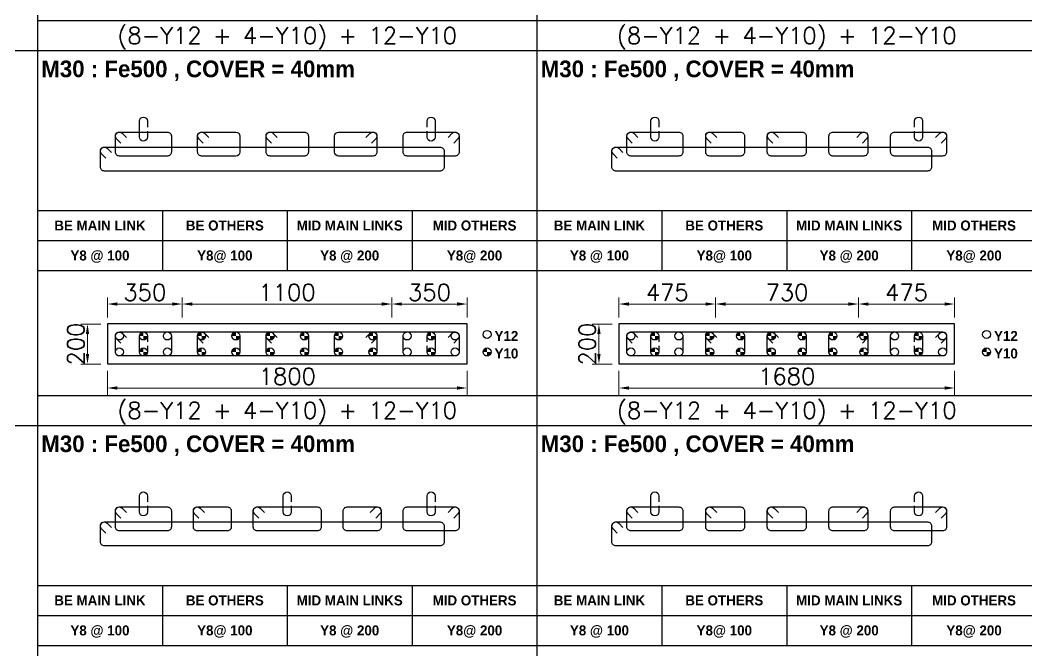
# Model space of a CAD drawing. Header units: millimetres. Extents: x -28707963 to -28231469, y 696001 to 896471.
# Drawn here: x -28330547 to -28315430, y 826289 to 835752 of the extents above; entities that cross this region are included whole.
import ezdxf
from ezdxf.enums import TextEntityAlignment as Align

# ---------------------------------------------------------------- set-up
doc = ezdxf.new("R2010")
doc.units = ezdxf.units.MM
doc.header["$MEASUREMENT"] = 0
doc.header["$PDMODE"] = 34
doc.header["$PDSIZE"] = -8
doc.layers.get('0').update_dxf_attribs({"lineweight": 5})
for name, color, linetype in [('09 COL TEXT-SCH', 2, 'Continuous'), ('14 REINF', 6, 'Continuous'), ('22 TABLE FRAME', 5, 'Continuous'), ('23 STIRRUPS', 5, 'Continuous'), ('TEXT', 4, 'Continuous')]:
    doc.layers.add(name, color=color, linetype=linetype)
doc.layers.add('19 COLUMN', color=1, linetype='Continuous', lineweight=25)
doc.styles.add('adani bold', font='')
doc.styles.add('ROMANS', font='simplex.shx')
doc.styles.get('adani bold').set_extended_font_data('Adani Bold', bold=True)
doc.dimstyles.new('D 50', dxfattribs={"dimscale": 100, "dimtxt": 3, "dimasz": 1.5, "dimexe": 1, "dimexo": 1, "dimgap": 0.5, "dimtad": 1, "dimdec": 0, "dimdsep": 46, "dimtxsty": 'ROMANS', "dimcen": 2.5, "dimclrd": 5, "dimclre": 5, "dimclrt": 4, "dimadec": 0, "dimazin": 0, "dimtfac": 1, "dimtdec": 0, "dimtmove": 0, "dimatfit": 3, "dimfxl": 1, "dimlwd": 0, "dimlwe": 0, "dimarcsym": 0})

# ---------------------------------------------------------------- blocks, each defined once
blk = doc.blocks.new('*D27')
at = {"color": 5, "lineweight": 0, "transparency": 16777216}
for p, q in [((-28329236, 830493), (-28329236, 830133)), ((-28323836, 830493), (-28323836, 830133)), ((-28329086, 830233), (-28323986, 830233))]:
    blk.add_line(p, q, dxfattribs=at)
at = {"color": 5, "transparency": 16777216}
for points in [[(-28329086, 830258), (-28329086, 830208), (-28329236, 830233)], [(-28323986, 830208), (-28323986, 830258), (-28323836, 830233)]]:
    blk.add_solid(points, dxfattribs=at)
at = {"layer": 'Defpoints', "color": 0, "transparency": 16777216}
for p in [(-28329236, 830593), (-28323836, 830593), (-28323836, 830233)]:
    blk.add_point(p, dxfattribs=at)
at = {"color": 4, "transparency": 16777216, "insert": (-28326536, 830408), "char_height": 250, "attachment_point": 5, "style": 'ROMANS'}
blk.add_mtext('1800', dxfattribs=at)
blk = doc.blocks.new('*D46')
at = {"color": 5, "lineweight": 0, "transparency": 16777216}
for p, q in [((-28321556, 830493), (-28321556, 830133)), ((-28316516, 830493), (-28316516, 830133)), ((-28321406, 830233), (-28316666, 830233))]:
    blk.add_line(p, q, dxfattribs=at)
at = {"color": 5, "transparency": 16777216}
for points in [[(-28321406, 830258), (-28321406, 830208), (-28321556, 830233)], [(-28316666, 830208), (-28316666, 830258), (-28316516, 830233)]]:
    blk.add_solid(points, dxfattribs=at)
at = {"layer": 'Defpoints', "color": 0, "transparency": 16777216}
for p in [(-28321556, 830593), (-28316516, 830593), (-28316516, 830233)]:
    blk.add_point(p, dxfattribs=at)
at = {"color": 4, "transparency": 16777216, "insert": (-28319036, 830408), "char_height": 250, "attachment_point": 5, "style": 'ROMANS'}
blk.add_mtext('1680', dxfattribs=at)
blk = doc.blocks.new('*D257')
at = {"color": 5, "lineweight": 0, "transparency": 16777216}
for p, q in [((-28329336, 831193), (-28329636, 831193)), ((-28329536, 830743), (-28329536, 831043)), ((-28329336, 830593), (-28329636, 830593))]:
    blk.add_line(p, q, dxfattribs=at)
at = {"color": 5, "transparency": 16777216}
for points in [[(-28329511, 831043), (-28329561, 831043), (-28329536, 831193)], [(-28329561, 830743), (-28329511, 830743), (-28329536, 830593)]]:
    blk.add_solid(points, dxfattribs=at)
at = {"layer": 'Defpoints', "color": 0, "transparency": 16777216}
for p in [(-28329536, 831193), (-28329236, 831193), (-28329236, 830593)]:
    blk.add_point(p, dxfattribs=at)
at = {"color": 4, "transparency": 16777216, "insert": (-28329711, 830893), "char_height": 250, "attachment_point": 5, "rotation": 90, "style": 'ROMANS'}
blk.add_mtext('200', dxfattribs=at)
blk = doc.blocks.new('*D258')
at = {"color": 5, "lineweight": 0, "transparency": 16777216}
for p, q in [((-28329236, 831293), (-28329236, 831593)), ((-28328112, 831293), (-28328112, 831593)), ((-28329086, 831493), (-28328262, 831493))]:
    blk.add_line(p, q, dxfattribs=at)
at = {"color": 5, "transparency": 16777216}
for points in [[(-28329086, 831518), (-28329086, 831468), (-28329236, 831493)], [(-28328262, 831468), (-28328262, 831518), (-28328112, 831493)]]:
    blk.add_solid(points, dxfattribs=at)
at = {"layer": 'Defpoints', "color": 0, "transparency": 16777216}
for p in [(-28328112, 831493), (-28329236, 831193), (-28328112, 831193)]:
    blk.add_point(p, dxfattribs=at)
at = {"color": 4, "transparency": 16777216, "insert": (-28328674, 831668), "char_height": 250, "attachment_point": 5, "style": 'ROMANS'}
blk.add_mtext('350', dxfattribs=at)
blk = doc.blocks.new('*D259')
at = {"color": 5, "lineweight": 0, "transparency": 16777216}
for p, q in [((-28328112, 831293), (-28328112, 831593)), ((-28324967, 831293), (-28324967, 831593)), ((-28327962, 831493), (-28325117, 831493))]:
    blk.add_line(p, q, dxfattribs=at)
at = {"color": 5, "transparency": 16777216}
for points in [[(-28327962, 831518), (-28327962, 831468), (-28328112, 831493)], [(-28325117, 831468), (-28325117, 831518), (-28324967, 831493)]]:
    blk.add_solid(points, dxfattribs=at)
at = {"layer": 'Defpoints', "color": 0, "transparency": 16777216}
for p in [(-28324967, 831493), (-28328112, 831193), (-28324967, 831193)]:
    blk.add_point(p, dxfattribs=at)
at = {"color": 4, "transparency": 16777216, "insert": (-28326540, 831668), "char_height": 250, "attachment_point": 5, "style": 'ROMANS'}
blk.add_mtext('1100', dxfattribs=at)
blk = doc.blocks.new('*D260')
at = {"color": 5, "lineweight": 0, "transparency": 16777216}
for p, q in [((-28324967, 831293), (-28324967, 831593)), ((-28323836, 831293), (-28323836, 831593)), ((-28324817, 831493), (-28323986, 831493))]:
    blk.add_line(p, q, dxfattribs=at)
at = {"color": 5, "transparency": 16777216}
for points in [[(-28324817, 831518), (-28324817, 831468), (-28324967, 831493)], [(-28323986, 831468), (-28323986, 831518), (-28323836, 831493)]]:
    blk.add_solid(points, dxfattribs=at)
at = {"layer": 'Defpoints', "color": 0, "transparency": 16777216}
for p in [(-28323836, 831493), (-28324967, 831193), (-28323836, 831193)]:
    blk.add_point(p, dxfattribs=at)
at = {"color": 4, "transparency": 16777216, "insert": (-28324401, 831668), "char_height": 250, "attachment_point": 5, "style": 'ROMANS'}
blk.add_mtext('350', dxfattribs=at)
blk = doc.blocks.new('*D307')
at = {"color": 5, "lineweight": 0, "transparency": 16777216}
for p, q in [((-28321556, 831293), (-28321556, 831593)), ((-28320104, 831293), (-28320104, 831593)), ((-28321406, 831493), (-28320254, 831493))]:
    blk.add_line(p, q, dxfattribs=at)
at = {"color": 5, "transparency": 16777216}
for points in [[(-28321406, 831518), (-28321406, 831468), (-28321556, 831493)], [(-28320254, 831468), (-28320254, 831518), (-28320104, 831493)]]:
    blk.add_solid(points, dxfattribs=at)
at = {"layer": 'Defpoints', "color": 0, "transparency": 16777216}
for p in [(-28320104, 831493), (-28321556, 831193), (-28320104, 831193)]:
    blk.add_point(p, dxfattribs=at)
at = {"color": 4, "transparency": 16777216, "insert": (-28320830, 831668), "char_height": 250, "attachment_point": 5, "style": 'ROMANS'}
blk.add_mtext('475', dxfattribs=at)
blk = doc.blocks.new('*D308')
at = {"color": 5, "lineweight": 0, "transparency": 16777216}
for p, q in [((-28320104, 831293), (-28320104, 831593)), ((-28317960, 831293), (-28317960, 831593)), ((-28319954, 831493), (-28318110, 831493))]:
    blk.add_line(p, q, dxfattribs=at)
at = {"color": 5, "transparency": 16777216}
for points in [[(-28319954, 831518), (-28319954, 831468), (-28320104, 831493)], [(-28318110, 831468), (-28318110, 831518), (-28317960, 831493)]]:
    blk.add_solid(points, dxfattribs=at)
at = {"layer": 'Defpoints', "color": 0, "transparency": 16777216}
for p in [(-28317960, 831493), (-28320104, 831193), (-28317960, 831193)]:
    blk.add_point(p, dxfattribs=at)
at = {"color": 4, "transparency": 16777216, "insert": (-28319032, 831668), "char_height": 250, "attachment_point": 5, "style": 'ROMANS'}
blk.add_mtext('730', dxfattribs=at)
blk = doc.blocks.new('*D309')
at = {"color": 5, "lineweight": 0, "transparency": 16777216}
for p, q in [((-28317960, 831293), (-28317960, 831593)), ((-28316516, 831293), (-28316516, 831593)), ((-28317810, 831493), (-28316666, 831493))]:
    blk.add_line(p, q, dxfattribs=at)
at = {"color": 5, "transparency": 16777216}
for points in [[(-28317810, 831518), (-28317810, 831468), (-28317960, 831493)], [(-28316666, 831468), (-28316666, 831518), (-28316516, 831493)]]:
    blk.add_solid(points, dxfattribs=at)
at = {"layer": 'Defpoints', "color": 0, "transparency": 16777216}
for p in [(-28316516, 831493), (-28317960, 831193), (-28316516, 831193)]:
    blk.add_point(p, dxfattribs=at)
at = {"color": 4, "transparency": 16777216, "insert": (-28317238, 831668), "char_height": 250, "attachment_point": 5, "style": 'ROMANS'}
blk.add_mtext('475', dxfattribs=at)
blk = doc.blocks.new('*D310')
at = {"color": 5, "lineweight": 0, "transparency": 16777216}
for p, q in [((-28321656, 831193), (-28321956, 831193)), ((-28321856, 830743), (-28321856, 831043)), ((-28321656, 830593), (-28321956, 830593))]:
    blk.add_line(p, q, dxfattribs=at)
at = {"color": 5, "transparency": 16777216}
for points in [[(-28321831, 831043), (-28321881, 831043), (-28321856, 831193)], [(-28321881, 830743), (-28321831, 830743), (-28321856, 830593)]]:
    blk.add_solid(points, dxfattribs=at)
at = {"layer": 'Defpoints', "color": 0, "transparency": 16777216}
for p in [(-28321856, 831193), (-28321556, 831193), (-28321556, 830593)]:
    blk.add_point(p, dxfattribs=at)
at = {"color": 4, "transparency": 16777216, "insert": (-28322031, 830893), "char_height": 250, "attachment_point": 5, "rotation": 90, "style": 'ROMANS'}
blk.add_mtext('200', dxfattribs=at)

msp = doc.modelspace()

# ---------------------------------------------------------------- hatches: boundary and pattern name
at = {"layer": '14 REINF'}
h = msp.add_hatch(color=6, dxfattribs=at)
edge = h.paths.add_edge_path(flags=0)
edge.add_line((-28328756.1, 831013.4), (-28328696.1, 831013.4))
edge.add_line((-28328696.1, 831013.4), (-28328696.1, 831073.4))
edge.add_arc((-28328696.1, 831013.4), 60, 90, 180)
edge = h.paths.add_edge_path(flags=0)
edge.add_line((-28328636.1, 831013.4), (-28328696.1, 831013.4))
edge.add_line((-28328696.1, 831013.4), (-28328696.1, 830953.4))
edge.add_arc((-28328696.1, 831013.4), 60, 270, 360)
h = msp.add_hatch(color=6, dxfattribs=at)
edge = h.paths.add_edge_path(flags=0)
edge.add_line((-28327881.8, 831013.4), (-28327821.8, 831013.4))
edge.add_line((-28327821.8, 831013.4), (-28327821.8, 831073.4))
edge.add_arc((-28327821.8, 831013.4), 60, 90, 180)
edge = h.paths.add_edge_path(flags=0)
edge.add_line((-28327761.8, 831013.4), (-28327821.8, 831013.4))
edge.add_line((-28327821.8, 831013.4), (-28327821.8, 830953.4))
edge.add_arc((-28327821.8, 831013.4), 60, 270, 360)
h = msp.add_hatch(color=6, dxfattribs=at)
edge = h.paths.add_edge_path(flags=0)
edge.add_line((-28327367.5, 831013.4), (-28327307.5, 831013.4))
edge.add_line((-28327307.5, 831013.4), (-28327307.5, 831073.4))
edge.add_arc((-28327307.5, 831013.4), 60, 90, 180)
edge = h.paths.add_edge_path(flags=0)
edge.add_line((-28327247.5, 831013.4), (-28327307.5, 831013.4))
edge.add_line((-28327307.5, 831013.4), (-28327307.5, 830953.4))
edge.add_arc((-28327307.5, 831013.4), 60, 270, 360)
h = msp.add_hatch(color=6, dxfattribs=at)
edge = h.paths.add_edge_path(flags=0)
edge.add_line((-28326853.2, 831013.4), (-28326793.2, 831013.4))
edge.add_line((-28326793.2, 831013.4), (-28326793.2, 831073.4))
edge.add_arc((-28326793.2, 831013.4), 60, 90, 180)
edge = h.paths.add_edge_path(flags=0)
edge.add_line((-28326733.2, 831013.4), (-28326793.2, 831013.4))
edge.add_line((-28326793.2, 831013.4), (-28326793.2, 830953.4))
edge.add_arc((-28326793.2, 831013.4), 60, 270, 360)
h = msp.add_hatch(color=6, dxfattribs=at)
edge = h.paths.add_edge_path(flags=0)
edge.add_line((-28326339, 831013.4), (-28326279, 831013.4))
edge.add_line((-28326279, 831013.4), (-28326279, 831073.4))
edge.add_arc((-28326279, 831013.4), 60, 90, 180)
edge = h.paths.add_edge_path(flags=0)
edge.add_line((-28326219, 831013.4), (-28326279, 831013.4))
edge.add_line((-28326279, 831013.4), (-28326279, 830953.4))
edge.add_arc((-28326279, 831013.4), 60, 270, 360)
h = msp.add_hatch(color=6, dxfattribs=at)
edge = h.paths.add_edge_path(flags=0)
edge.add_line((-28325824.7, 831013.4), (-28325764.7, 831013.4))
edge.add_line((-28325764.7, 831013.4), (-28325764.7, 831073.4))
edge.add_arc((-28325764.7, 831013.4), 60, 90, 180)
edge = h.paths.add_edge_path(flags=0)
edge.add_line((-28325704.7, 831013.4), (-28325764.7, 831013.4))
edge.add_line((-28325764.7, 831013.4), (-28325764.7, 830953.4))
edge.add_arc((-28325764.7, 831013.4), 60, 270, 360)
h = msp.add_hatch(color=6, dxfattribs=at)
edge = h.paths.add_edge_path(flags=0)
edge.add_line((-28325310.4, 831013.4), (-28325250.4, 831013.4))
edge.add_line((-28325250.4, 831013.4), (-28325250.4, 831073.4))
edge.add_arc((-28325250.4, 831013.4), 60, 90, 180)
edge = h.paths.add_edge_path(flags=0)
edge.add_line((-28325190.4, 831013.4), (-28325250.4, 831013.4))
edge.add_line((-28325250.4, 831013.4), (-28325250.4, 830953.4))
edge.add_arc((-28325250.4, 831013.4), 60, 270, 360)
h = msp.add_hatch(color=6, dxfattribs=at)
edge = h.paths.add_edge_path(flags=0)
edge.add_line((-28324436.1, 831013.4), (-28324376.1, 831013.4))
edge.add_line((-28324376.1, 831013.4), (-28324376.1, 831073.4))
edge.add_arc((-28324376.1, 831013.4), 60, 90, 180)
edge = h.paths.add_edge_path(flags=0)
edge.add_line((-28324316.1, 831013.4), (-28324376.1, 831013.4))
edge.add_line((-28324376.1, 831013.4), (-28324376.1, 830953.4))
edge.add_arc((-28324376.1, 831013.4), 60, 270, 360)
h = msp.add_hatch(color=6, dxfattribs=at)
edge = h.paths.add_edge_path(flags=0)
edge.add_line((-28321076.1, 831013.4), (-28321016.1, 831013.4))
edge.add_line((-28321016.1, 831013.4), (-28321016.1, 831073.4))
edge.add_arc((-28321016.1, 831013.4), 60, 90, 180)
edge = h.paths.add_edge_path(flags=0)
edge.add_line((-28320956.1, 831013.4), (-28321016.1, 831013.4))
edge.add_line((-28321016.1, 831013.4), (-28321016.1, 830953.4))
edge.add_arc((-28321016.1, 831013.4), 60, 270, 360)
h = msp.add_hatch(color=6, dxfattribs=at)
edge = h.paths.add_edge_path(flags=0)
edge.add_line((-28320253.2, 831013.4), (-28320193.2, 831013.4))
edge.add_line((-28320193.2, 831013.4), (-28320193.2, 831073.4))
edge.add_arc((-28320193.2, 831013.4), 60, 90, 180)
edge = h.paths.add_edge_path(flags=0)
edge.add_line((-28320133.2, 831013.4), (-28320193.2, 831013.4))
edge.add_line((-28320193.2, 831013.4), (-28320193.2, 830953.4))
edge.add_arc((-28320193.2, 831013.4), 60, 270, 360)
h = msp.add_hatch(color=6, dxfattribs=at)
edge = h.paths.add_edge_path(flags=0)
edge.add_line((-28319790.4, 831013.4), (-28319730.4, 831013.4))
edge.add_line((-28319730.4, 831013.4), (-28319730.4, 831073.4))
edge.add_arc((-28319730.4, 831013.4), 60, 90, 180)
edge = h.paths.add_edge_path(flags=0)
edge.add_line((-28319670.4, 831013.4), (-28319730.4, 831013.4))
edge.add_line((-28319730.4, 831013.4), (-28319730.4, 830953.4))
edge.add_arc((-28319730.4, 831013.4), 60, 270, 360)
h = msp.add_hatch(color=6, dxfattribs=at)
edge = h.paths.add_edge_path(flags=0)
edge.add_line((-28319327.5, 831013.4), (-28319267.5, 831013.4))
edge.add_line((-28319267.5, 831013.4), (-28319267.5, 831073.4))
edge.add_arc((-28319267.5, 831013.4), 60, 90, 180)
edge = h.paths.add_edge_path(flags=0)
edge.add_line((-28319207.5, 831013.4), (-28319267.5, 831013.4))
edge.add_line((-28319267.5, 831013.4), (-28319267.5, 830953.4))
edge.add_arc((-28319267.5, 831013.4), 60, 270, 360)
h = msp.add_hatch(color=6, dxfattribs=at)
edge = h.paths.add_edge_path(flags=0)
edge.add_line((-28318864.7, 831013.4), (-28318804.7, 831013.4))
edge.add_line((-28318804.7, 831013.4), (-28318804.7, 831073.4))
edge.add_arc((-28318804.7, 831013.4), 60, 90, 180)
edge = h.paths.add_edge_path(flags=0)
edge.add_line((-28318744.7, 831013.4), (-28318804.7, 831013.4))
edge.add_line((-28318804.7, 831013.4), (-28318804.7, 830953.4))
edge.add_arc((-28318804.7, 831013.4), 60, 270, 360)
h = msp.add_hatch(color=6, dxfattribs=at)
edge = h.paths.add_edge_path(flags=0)
edge.add_line((-28318401.8, 831013.4), (-28318341.8, 831013.4))
edge.add_line((-28318341.8, 831013.4), (-28318341.8, 831073.4))
edge.add_arc((-28318341.8, 831013.4), 60, 90, 180)
edge = h.paths.add_edge_path(flags=0)
edge.add_line((-28318281.8, 831013.4), (-28318341.8, 831013.4))
edge.add_line((-28318341.8, 831013.4), (-28318341.8, 830953.4))
edge.add_arc((-28318341.8, 831013.4), 60, 270, 360)
h = msp.add_hatch(color=6, dxfattribs=at)
edge = h.paths.add_edge_path(flags=0)
edge.add_line((-28317939, 831013.4), (-28317879, 831013.4))
edge.add_line((-28317879, 831013.4), (-28317879, 831073.4))
edge.add_arc((-28317879, 831013.4), 60, 90, 180)
edge = h.paths.add_edge_path(flags=0)
edge.add_line((-28317819, 831013.4), (-28317879, 831013.4))
edge.add_line((-28317879, 831013.4), (-28317879, 830953.4))
edge.add_arc((-28317879, 831013.4), 60, 270, 360)
h = msp.add_hatch(color=6, dxfattribs=at)
edge = h.paths.add_edge_path(flags=0)
edge.add_line((-28317116.1, 831013.4), (-28317056.1, 831013.4))
edge.add_line((-28317056.1, 831013.4), (-28317056.1, 831073.4))
edge.add_arc((-28317056.1, 831013.4), 60, 90, 180)
edge = h.paths.add_edge_path(flags=0)
edge.add_line((-28316996.1, 831013.4), (-28317056.1, 831013.4))
edge.add_line((-28317056.1, 831013.4), (-28317056.1, 830953.4))
edge.add_arc((-28317056.1, 831013.4), 60, 270, 360)
h = msp.add_hatch(color=6, dxfattribs=at)
edge = h.paths.add_edge_path(flags=0)
edge.add_line((-28328756.1, 830773.4), (-28328696.1, 830773.4))
edge.add_line((-28328696.1, 830773.4), (-28328696.1, 830833.4))
edge.add_arc((-28328696.1, 830773.4), 60, 90, 180)
edge = h.paths.add_edge_path(flags=0)
edge.add_line((-28328636.1, 830773.4), (-28328696.1, 830773.4))
edge.add_line((-28328696.1, 830773.4), (-28328696.1, 830713.4))
edge.add_arc((-28328696.1, 830773.4), 60, 270, 360)
h = msp.add_hatch(color=6, dxfattribs=at)
edge = h.paths.add_edge_path(flags=0)
edge.add_line((-28327881.8, 830773.4), (-28327821.8, 830773.4))
edge.add_line((-28327821.8, 830773.4), (-28327821.8, 830833.4))
edge.add_arc((-28327821.8, 830773.4), 60, 90, 180)
edge = h.paths.add_edge_path(flags=0)
edge.add_line((-28327761.8, 830773.4), (-28327821.8, 830773.4))
edge.add_line((-28327821.8, 830773.4), (-28327821.8, 830713.4))
edge.add_arc((-28327821.8, 830773.4), 60, 270, 360)
h = msp.add_hatch(color=6, dxfattribs=at)
edge = h.paths.add_edge_path(flags=0)
edge.add_line((-28327367.5, 830773.4), (-28327307.5, 830773.4))
edge.add_line((-28327307.5, 830773.4), (-28327307.5, 830833.4))
edge.add_arc((-28327307.5, 830773.4), 60, 90, 180)
edge = h.paths.add_edge_path(flags=0)
edge.add_line((-28327247.5, 830773.4), (-28327307.5, 830773.4))
edge.add_line((-28327307.5, 830773.4), (-28327307.5, 830713.4))
edge.add_arc((-28327307.5, 830773.4), 60, 270, 360)
h = msp.add_hatch(color=6, dxfattribs=at)
edge = h.paths.add_edge_path(flags=0)
edge.add_line((-28326853.2, 830773.4), (-28326793.2, 830773.4))
edge.add_line((-28326793.2, 830773.4), (-28326793.2, 830833.4))
edge.add_arc((-28326793.2, 830773.4), 60, 90, 180)
edge = h.paths.add_edge_path(flags=0)
edge.add_line((-28326733.2, 830773.4), (-28326793.2, 830773.4))
edge.add_line((-28326793.2, 830773.4), (-28326793.2, 830713.4))
edge.add_arc((-28326793.2, 830773.4), 60, 270, 360)
h = msp.add_hatch(color=6, dxfattribs=at)
edge = h.paths.add_edge_path(flags=0)
edge.add_line((-28326339, 830773.4), (-28326279, 830773.4))
edge.add_line((-28326279, 830773.4), (-28326279, 830833.4))
edge.add_arc((-28326279, 830773.4), 60, 90, 180)
edge = h.paths.add_edge_path(flags=0)
edge.add_line((-28326219, 830773.4), (-28326279, 830773.4))
edge.add_line((-28326279, 830773.4), (-28326279, 830713.4))
edge.add_arc((-28326279, 830773.4), 60, 270, 360)
h = msp.add_hatch(color=6, dxfattribs=at)
edge = h.paths.add_edge_path(flags=0)
edge.add_line((-28325824.7, 830773.4), (-28325764.7, 830773.4))
edge.add_line((-28325764.7, 830773.4), (-28325764.7, 830833.4))
edge.add_arc((-28325764.7, 830773.4), 60, 90, 180)
edge = h.paths.add_edge_path(flags=0)
edge.add_line((-28325704.7, 830773.4), (-28325764.7, 830773.4))
edge.add_line((-28325764.7, 830773.4), (-28325764.7, 830713.4))
edge.add_arc((-28325764.7, 830773.4), 60, 270, 360)
h = msp.add_hatch(color=6, dxfattribs=at)
edge = h.paths.add_edge_path(flags=0)
edge.add_line((-28325310.4, 830773.4), (-28325250.4, 830773.4))
edge.add_line((-28325250.4, 830773.4), (-28325250.4, 830833.4))
edge.add_arc((-28325250.4, 830773.4), 60, 90, 180)
edge = h.paths.add_edge_path(flags=0)
edge.add_line((-28325190.4, 830773.4), (-28325250.4, 830773.4))
edge.add_line((-28325250.4, 830773.4), (-28325250.4, 830713.4))
edge.add_arc((-28325250.4, 830773.4), 60, 270, 360)
h = msp.add_hatch(color=6, dxfattribs=at)
edge = h.paths.add_edge_path(flags=0)
edge.add_line((-28324436.1, 830773.4), (-28324376.1, 830773.4))
edge.add_line((-28324376.1, 830773.4), (-28324376.1, 830833.4))
edge.add_arc((-28324376.1, 830773.4), 60, 90, 180)
edge = h.paths.add_edge_path(flags=0)
edge.add_line((-28324316.1, 830773.4), (-28324376.1, 830773.4))
edge.add_line((-28324376.1, 830773.4), (-28324376.1, 830713.4))
edge.add_arc((-28324376.1, 830773.4), 60, 270, 360)
h = msp.add_hatch(color=6, dxfattribs=at)
edge = h.paths.add_edge_path(flags=0)
edge.add_line((-28323596.1, 830773.4), (-28323536.1, 830773.4))
edge.add_line((-28323536.1, 830773.4), (-28323536.1, 830833.4))
edge.add_arc((-28323536.1, 830773.4), 60, 90, 180)
edge = h.paths.add_edge_path(flags=0)
edge.add_line((-28323476.1, 830773.4), (-28323536.1, 830773.4))
edge.add_line((-28323536.1, 830773.4), (-28323536.1, 830713.4))
edge.add_arc((-28323536.1, 830773.4), 60, 270, 360)
h = msp.add_hatch(color=6, dxfattribs=at)
edge = h.paths.add_edge_path(flags=0)
edge.add_line((-28321076.1, 830773.4), (-28321016.1, 830773.4))
edge.add_line((-28321016.1, 830773.4), (-28321016.1, 830833.4))
edge.add_arc((-28321016.1, 830773.4), 60, 90, 180)
edge = h.paths.add_edge_path(flags=0)
edge.add_line((-28320956.1, 830773.4), (-28321016.1, 830773.4))
edge.add_line((-28321016.1, 830773.4), (-28321016.1, 830713.4))
edge.add_arc((-28321016.1, 830773.4), 60, 270, 360)
h = msp.add_hatch(color=6, dxfattribs=at)
edge = h.paths.add_edge_path(flags=0)
edge.add_line((-28320253.2, 830773.4), (-28320193.2, 830773.4))
edge.add_line((-28320193.2, 830773.4), (-28320193.2, 830833.4))
edge.add_arc((-28320193.2, 830773.4), 60, 90, 180)
edge = h.paths.add_edge_path(flags=0)
edge.add_line((-28320133.2, 830773.4), (-28320193.2, 830773.4))
edge.add_line((-28320193.2, 830773.4), (-28320193.2, 830713.4))
edge.add_arc((-28320193.2, 830773.4), 60, 270, 360)
h = msp.add_hatch(color=6, dxfattribs=at)
edge = h.paths.add_edge_path(flags=0)
edge.add_line((-28319790.4, 830773.4), (-28319730.4, 830773.4))
edge.add_line((-28319730.4, 830773.4), (-28319730.4, 830833.4))
edge.add_arc((-28319730.4, 830773.4), 60, 90, 180)
edge = h.paths.add_edge_path(flags=0)
edge.add_line((-28319670.4, 830773.4), (-28319730.4, 830773.4))
edge.add_line((-28319730.4, 830773.4), (-28319730.4, 830713.4))
edge.add_arc((-28319730.4, 830773.4), 60, 270, 360)
h = msp.add_hatch(color=6, dxfattribs=at)
edge = h.paths.add_edge_path(flags=0)
edge.add_line((-28319327.5, 830773.4), (-28319267.5, 830773.4))
edge.add_line((-28319267.5, 830773.4), (-28319267.5, 830833.4))
edge.add_arc((-28319267.5, 830773.4), 60, 90, 180)
edge = h.paths.add_edge_path(flags=0)
edge.add_line((-28319207.5, 830773.4), (-28319267.5, 830773.4))
edge.add_line((-28319267.5, 830773.4), (-28319267.5, 830713.4))
edge.add_arc((-28319267.5, 830773.4), 60, 270, 360)
h = msp.add_hatch(color=6, dxfattribs=at)
edge = h.paths.add_edge_path(flags=0)
edge.add_line((-28318864.7, 830773.4), (-28318804.7, 830773.4))
edge.add_line((-28318804.7, 830773.4), (-28318804.7, 830833.4))
edge.add_arc((-28318804.7, 830773.4), 60, 90, 180)
edge = h.paths.add_edge_path(flags=0)
edge.add_line((-28318744.7, 830773.4), (-28318804.7, 830773.4))
edge.add_line((-28318804.7, 830773.4), (-28318804.7, 830713.4))
edge.add_arc((-28318804.7, 830773.4), 60, 270, 360)
h = msp.add_hatch(color=6, dxfattribs=at)
edge = h.paths.add_edge_path(flags=0)
edge.add_line((-28318401.8, 830773.4), (-28318341.8, 830773.4))
edge.add_line((-28318341.8, 830773.4), (-28318341.8, 830833.4))
edge.add_arc((-28318341.8, 830773.4), 60, 90, 180)
edge = h.paths.add_edge_path(flags=0)
edge.add_line((-28318281.8, 830773.4), (-28318341.8, 830773.4))
edge.add_line((-28318341.8, 830773.4), (-28318341.8, 830713.4))
edge.add_arc((-28318341.8, 830773.4), 60, 270, 360)
h = msp.add_hatch(color=6, dxfattribs=at)
edge = h.paths.add_edge_path(flags=0)
edge.add_line((-28317939, 830773.4), (-28317879, 830773.4))
edge.add_line((-28317879, 830773.4), (-28317879, 830833.4))
edge.add_arc((-28317879, 830773.4), 60, 90, 180)
edge = h.paths.add_edge_path(flags=0)
edge.add_line((-28317819, 830773.4), (-28317879, 830773.4))
edge.add_line((-28317879, 830773.4), (-28317879, 830713.4))
edge.add_arc((-28317879, 830773.4), 60, 270, 360)
h = msp.add_hatch(color=6, dxfattribs=at)
edge = h.paths.add_edge_path(flags=0)
edge.add_line((-28317116.1, 830773.4), (-28317056.1, 830773.4))
edge.add_line((-28317056.1, 830773.4), (-28317056.1, 830833.4))
edge.add_arc((-28317056.1, 830773.4), 60, 90, 180)
edge = h.paths.add_edge_path(flags=0)
edge.add_line((-28316996.1, 830773.4), (-28317056.1, 830773.4))
edge.add_line((-28317056.1, 830773.4), (-28317056.1, 830713.4))
edge.add_arc((-28317056.1, 830773.4), 60, 270, 360)
h = msp.add_hatch(color=6, dxfattribs=at)
edge = h.paths.add_edge_path(flags=0)
edge.add_line((-28316096.1, 830773.4), (-28316036.1, 830773.4))
edge.add_line((-28316036.1, 830773.4), (-28316036.1, 830833.4))
edge.add_arc((-28316036.1, 830773.4), 60, 90, 180)
edge = h.paths.add_edge_path(flags=0)
edge.add_line((-28315976.1, 830773.4), (-28316036.1, 830773.4))
edge.add_line((-28316036.1, 830773.4), (-28316036.1, 830713.4))
edge.add_arc((-28316036.1, 830773.4), 60, 270, 360)

# ---------------------------------------------------------------- linework, layer by layer
at = {"layer": '14 REINF', "color": 6}
for centre in [(-28329056.1, 831013.4), (-28328696.1, 831013.4), (-28328336.1, 831013.4), (-28327821.8, 831013.4), (-28327307.5, 831013.4), (-28326793.2, 831013.4), (-28326279, 831013.4), (-28325764.7, 831013.4), (-28325250.4, 831013.4), (-28324736.1, 831013.4), (-28324376.1, 831013.4), (-28324016.1, 831013.4), (-28323536.1, 831035.9), (-28321376.1, 831013.4), (-28321016.1, 831013.4), (-28320656.1, 831013.4), (-28320193.2, 831013.4), (-28319730.4, 831013.4), (-28319267.5, 831013.4), (-28318804.7, 831013.4), (-28318341.8, 831013.4), (-28317879, 831013.4), (-28317416.1, 831013.4), (-28317056.1, 831013.4), (-28316696.1, 831013.4), (-28316036.1, 831035.9), (-28329056.1, 830773.4), (-28328696.1, 830773.4), (-28328336.1, 830773.4), (-28327821.8, 830773.4), (-28327307.5, 830773.4), (-28326793.2, 830773.4), (-28326279, 830773.4), (-28325764.7, 830773.4), (-28325250.4, 830773.4), (-28324736.1, 830773.4), (-28324376.1, 830773.4), (-28324016.1, 830773.4), (-28323536.1, 830773.4), (-28321376.1, 830773.4), (-28321016.1, 830773.4), (-28320656.1, 830773.4), (-28320193.2, 830773.4), (-28319730.4, 830773.4), (-28319267.5, 830773.4), (-28318804.7, 830773.4), (-28318341.8, 830773.4), (-28317879, 830773.4), (-28317416.1, 830773.4), (-28317056.1, 830773.4), (-28316696.1, 830773.4), (-28316036.1, 830773.4)]:
    msp.add_circle(centre, 60, dxfattribs=at)
at = {"layer": '19 COLUMN', "color": 4}
for points in [[(-28323836.1, 831193.4), (-28329236.1, 831193.4)], [(-28329236.1, 831193.4), (-28329236.1, 830593.4)], [(-28323836.1, 830593.4), (-28323836.1, 831193.4)], [(-28316516.1, 831193.4), (-28321556.1, 831193.4)], [(-28321556.1, 831193.4), (-28321556.1, 830593.4)], [(-28316516.1, 830593.4), (-28316516.1, 831193.4)], [(-28329236.1, 830593.4), (-28323836.1, 830593.4)], [(-28321556.1, 830593.4), (-28316516.1, 830593.4)]]:
    msp.add_lwpolyline(points, dxfattribs=at)
at = {"layer": '22 TABLE FRAME', "color": 5, "linetype": 'Continuous'}
for p, q in [((-28330286.1, 863421.2), (-28330286.1, 788796.2)), ((-28322786.1, 863421.2), (-28322786.1, 788796.2)), ((-28330286.1, 835746.2), (-28245536.1, 835746.2)), ((-28334786.1, 835296.2), (-28245536.1, 835296.2)), ((-28330286.1, 832896.2), (-28245536.1, 832896.2)), ((-28328411.1, 832896.2), (-28328411.1, 831996.2)), ((-28326536.1, 832896.2), (-28326536.1, 831996.2)), ((-28324661.1, 832896.2), (-28324661.1, 831996.2)), ((-28320911.1, 832896.2), (-28320911.1, 831996.2)), ((-28319036.1, 832896.2), (-28319036.1, 831996.2)), ((-28317161.1, 832896.2), (-28317161.1, 831996.2)), ((-28330286.1, 832446.2), (-28245536.1, 832446.2)), ((-28330286.1, 831996.2), (-28245536.1, 831996.2)), ((-28330286.1, 830121.2), (-28245536.1, 830121.2)), ((-28334786.1, 829671.2), (-28245536.1, 829671.2)), ((-28330286.1, 827271.2), (-28245536.1, 827271.2)), ((-28328411.1, 827271.2), (-28328411.1, 826371.2)), ((-28326536.1, 827271.2), (-28326536.1, 826371.2)), ((-28324661.1, 827271.2), (-28324661.1, 826371.2)), ((-28320911.1, 827271.2), (-28320911.1, 826371.2)), ((-28319036.1, 827271.2), (-28319036.1, 826371.2)), ((-28317161.1, 827271.2), (-28317161.1, 826371.2)), ((-28330286.1, 826821.2), (-28245536.1, 826821.2)), ((-28330286.1, 826371.2), (-28245536.1, 826371.2))]:
    msp.add_line(p, q, dxfattribs=at)
at = {"layer": '23 STIRRUPS', "color": 5}
for points in [[(-28328636.1, 834088.4), (-28328636.1, 833998.4, -1), (-28328756.1, 833998.4), (-28328756.1, 834238.4, -1), (-28328636.1, 834238.4), (-28328636.1, 834148.4)], [(-28324436.1, 834148.4), (-28324436.1, 834238.4, -1), (-28324316.1, 834238.4), (-28324316.1, 833998.4, -1), (-28324436.1, 833998.4), (-28324436.1, 834088.4)], [(-28320956.1, 834088.4), (-28320956.1, 833998.4, -1), (-28321076.1, 833998.4), (-28321076.1, 834238.4, -1), (-28320956.1, 834238.4), (-28320956.1, 834148.4)], [(-28317116.1, 834148.4), (-28317116.1, 834238.4, -1), (-28316996.1, 834238.4), (-28316996.1, 833998.4, -1), (-28317116.1, 833998.4), (-28317116.1, 834088.4)], [(-28329034.9, 833907.3), (-28329098.5, 833970.9, -0.668178), (-28329056.1, 834073.4), (-28328336.1, 834073.4, -0.4142136), (-28328276.1, 834013.4), (-28328276.1, 833773.4, -0.4142136), (-28328336.1, 833713.4), (-28329056.1, 833713.4, -0.4142136), (-28329116.1, 833773.4), (-28329116.1, 834013.4, -0.6681793), (-28329013.7, 834055.8), (-28328950, 833992.1)], [(-28327800.6, 833907.3), (-28327864.3, 833970.9, -0.6682232), (-28327821.8, 834073.4), (-28327307.5, 834073.4, -0.4141037), (-28327247.5, 834013.4), (-28327247.5, 833773.4, -0.4141037), (-28327307.5, 833713.4), (-28327821.8, 833713.4, -0.4142502), (-28327881.8, 833773.4), (-28327881.8, 834013.4, -0.6681793), (-28327779.4, 834055.8), (-28327715.8, 833992.1)], [(-28326772.1, 833907.3), (-28326835.7, 833970.9, -0.6683588), (-28326793.2, 834073.4), (-28326279, 834073.4, -0.41436), (-28326219, 834013.4), (-28326219, 833773.4, -0.41436), (-28326279, 833713.4), (-28326793.2, 833713.4, -0.41436), (-28326853.2, 833773.4), (-28326853.2, 834013.4, -0.6681793), (-28326750.8, 834055.8), (-28326687.2, 833992.1)], [(-28325356.4, 833992.1), (-28325292.8, 834055.8, -0.6681793), (-28325190.4, 834013.4), (-28325190.4, 833773.4, -0.4142502), (-28325250.4, 833713.4), (-28325764.7, 833713.4, -0.4141037), (-28325824.7, 833773.4), (-28325824.7, 834013.4, -0.4141037), (-28325764.7, 834073.4), (-28325250.4, 834073.4, -0.6682232), (-28325207.9, 833970.9), (-28325271.6, 833907.3)], [(-28324122.2, 833992.1), (-28324058.5, 834055.8, -0.6681793), (-28323956.1, 834013.4), (-28323956.1, 833773.4, -0.4142136), (-28324016.1, 833713.4), (-28324736.1, 833713.4, -0.4142136), (-28324796.1, 833773.4), (-28324796.1, 834013.4, -0.4142136), (-28324736.1, 834073.4), (-28324016.1, 834073.4, -0.668178), (-28323973.7, 833970.9), (-28324037.3, 833907.3)], [(-28321354.9, 833907.3), (-28321418.5, 833970.9, -0.668178), (-28321376.1, 834073.4), (-28320656.1, 834073.4, -0.4142136), (-28320596.1, 834013.4), (-28320596.1, 833773.4, -0.4142136), (-28320656.1, 833713.4), (-28321376.1, 833713.4, -0.4142136), (-28321436.1, 833773.4), (-28321436.1, 834013.4, -0.6681793), (-28321333.7, 834055.8), (-28321270, 833992.1)], [(-28320172.1, 833907.3), (-28320235.7, 833970.9, -0.6683588), (-28320193.2, 834073.4), (-28319730.4, 834073.4, -0.4142502), (-28319670.4, 834013.4), (-28319670.4, 833773.4, -0.4142502), (-28319730.4, 833713.4), (-28320193.2, 833713.4, -0.41436), (-28320253.2, 833773.4), (-28320253.2, 834013.4, -0.6681793), (-28320150.8, 834055.8), (-28320087.2, 833992.1)], [(-28319246.3, 833907.3), (-28319310, 833970.9, -0.6683136), (-28319267.5, 834073.4), (-28318804.7, 834073.4, -0.4143234), (-28318744.7, 834013.4), (-28318744.7, 833773.4, -0.4143234), (-28318804.7, 833713.4), (-28319267.5, 833713.4, -0.4143234), (-28319327.5, 833773.4), (-28319327.5, 834013.4, -0.6681793), (-28319225.1, 834055.8), (-28319161.5, 833992.1)], [(-28317985, 833992.1), (-28317921.4, 834055.8, -0.6681793), (-28317819, 834013.4), (-28317819, 833773.4, -0.41436), (-28317879, 833713.4), (-28318341.8, 833713.4, -0.4142502), (-28318401.8, 833773.4), (-28318401.8, 834013.4, -0.4142502), (-28318341.8, 834073.4), (-28317879, 834073.4, -0.6683588), (-28317836.5, 833970.9), (-28317900.1, 833907.3)], [(-28316802.2, 833992.1), (-28316738.5, 834055.8, -0.6681793), (-28316636.1, 834013.4), (-28316636.1, 833773.4, -0.4142136), (-28316696.1, 833713.4), (-28317416.1, 833713.4, -0.4142136), (-28317476.1, 833773.4), (-28317476.1, 834013.4, -0.4142136), (-28317416.1, 834073.4), (-28316696.1, 834073.4, -0.668178), (-28316653.7, 833970.9), (-28316717.3, 833907.3)], [(-28329259.9, 833682.3), (-28329323.5, 833745.9, -0.668178), (-28329281.1, 833848.4), (-28324241.1, 833848.4, -0.4142136), (-28324181.1, 833788.4), (-28324181.1, 833548.4, -0.4142136), (-28324241.1, 833488.4), (-28329281.1, 833488.4, -0.4142136), (-28329341.1, 833548.4), (-28329341.1, 833788.4, -0.6681793), (-28329238.7, 833830.8), (-28329175, 833767.1)], [(-28321579.9, 833682.3), (-28321643.5, 833745.9, -0.668178), (-28321601.1, 833848.4), (-28316921.1, 833848.4, -0.4142136), (-28316861.1, 833788.4), (-28316861.1, 833548.4, -0.4142136), (-28316921.1, 833488.4), (-28321601.1, 833488.4, -0.4142136), (-28321661.1, 833548.4), (-28321661.1, 833788.4, -0.6681793), (-28321558.7, 833830.8), (-28321495, 833767.1)], [(-28329034.9, 830907.3), (-28329098.5, 830970.9, -0.668178), (-28329056.1, 831073.4), (-28324016.1, 831073.4, -0.4142136), (-28323956.1, 831013.4), (-28323956.1, 830773.4, -0.4142136), (-28324016.1, 830713.4), (-28329056.1, 830713.4, -0.4142136), (-28329116.1, 830773.4), (-28329116.1, 831013.4, -0.6681793), (-28329013.7, 831055.8), (-28328950, 830992.1)], [(-28329034.9, 830907.3), (-28329098.5, 830970.9, -0.668178), (-28329056.1, 831073.4), (-28328336.1, 831073.4, -0.4142136), (-28328276.1, 831013.4), (-28328276.1, 830773.4, -0.4142136), (-28328336.1, 830713.4), (-28329056.1, 830713.4, -0.4142136), (-28329116.1, 830773.4), (-28329116.1, 831013.4, -0.6681793), (-28329013.7, 831055.8), (-28328950, 830992.1)], [(-28328636.1, 830863.4), (-28328636.1, 830773.4, -1), (-28328756.1, 830773.4), (-28328756.1, 831013.4, -1), (-28328636.1, 831013.4), (-28328636.1, 830923.4)], [(-28327800.6, 830907.3), (-28327864.3, 830970.9, -0.6682232), (-28327821.8, 831073.4), (-28327307.5, 831073.4, -0.4141037), (-28327247.5, 831013.4), (-28327247.5, 830773.4, -0.4141037), (-28327307.5, 830713.4), (-28327821.8, 830713.4, -0.4142502), (-28327881.8, 830773.4), (-28327881.8, 831013.4, -0.6681793), (-28327779.4, 831055.8), (-28327715.8, 830992.1)], [(-28326772.1, 830907.3), (-28326835.7, 830970.9, -0.6683588), (-28326793.2, 831073.4), (-28326279, 831073.4, -0.41436), (-28326219, 831013.4), (-28326219, 830773.4, -0.41436), (-28326279, 830713.4), (-28326793.2, 830713.4, -0.41436), (-28326853.2, 830773.4), (-28326853.2, 831013.4, -0.6681793), (-28326750.8, 831055.8), (-28326687.2, 830992.1)], [(-28325356.4, 830992.1), (-28325292.8, 831055.8, -0.6681793), (-28325190.4, 831013.4), (-28325190.4, 830773.4, -0.4142502), (-28325250.4, 830713.4), (-28325764.7, 830713.4, -0.4141037), (-28325824.7, 830773.4), (-28325824.7, 831013.4, -0.4141037), (-28325764.7, 831073.4), (-28325250.4, 831073.4, -0.6682232), (-28325207.9, 830970.9), (-28325271.6, 830907.3)], [(-28324122.2, 830992.1), (-28324058.5, 831055.8, -0.6681793), (-28323956.1, 831013.4), (-28323956.1, 830773.4, -0.4142136), (-28324016.1, 830713.4), (-28324736.1, 830713.4, -0.4142136), (-28324796.1, 830773.4), (-28324796.1, 831013.4, -0.4142136), (-28324736.1, 831073.4), (-28324016.1, 831073.4, -0.668178), (-28323973.7, 830970.9), (-28324037.3, 830907.3)], [(-28324436.1, 830923.4), (-28324436.1, 831013.4, -1), (-28324316.1, 831013.4), (-28324316.1, 830773.4, -1), (-28324436.1, 830773.4), (-28324436.1, 830863.4)], [(-28321354.9, 830907.3), (-28321418.5, 830970.9, -0.668178), (-28321376.1, 831073.4), (-28316696.1, 831073.4, -0.4142136), (-28316636.1, 831013.4), (-28316636.1, 830773.4, -0.4142136), (-28316696.1, 830713.4), (-28321376.1, 830713.4, -0.4142136), (-28321436.1, 830773.4), (-28321436.1, 831013.4, -0.6681793), (-28321333.7, 831055.8), (-28321270, 830992.1)], [(-28321354.9, 830907.3), (-28321418.5, 830970.9, -0.668178), (-28321376.1, 831073.4), (-28320656.1, 831073.4, -0.4142136), (-28320596.1, 831013.4), (-28320596.1, 830773.4, -0.4142136), (-28320656.1, 830713.4), (-28321376.1, 830713.4, -0.4142136), (-28321436.1, 830773.4), (-28321436.1, 831013.4, -0.6681793), (-28321333.7, 831055.8), (-28321270, 830992.1)], [(-28320956.1, 830863.4), (-28320956.1, 830773.4, -1), (-28321076.1, 830773.4), (-28321076.1, 831013.4, -1), (-28320956.1, 831013.4), (-28320956.1, 830923.4)], [(-28320172.1, 830907.3), (-28320235.7, 830970.9, -0.6683588), (-28320193.2, 831073.4), (-28319730.4, 831073.4, -0.4142502), (-28319670.4, 831013.4), (-28319670.4, 830773.4, -0.4142502), (-28319730.4, 830713.4), (-28320193.2, 830713.4, -0.41436), (-28320253.2, 830773.4), (-28320253.2, 831013.4, -0.6681793), (-28320150.8, 831055.8), (-28320087.2, 830992.1)], [(-28319246.3, 830907.3), (-28319310, 830970.9, -0.6683136), (-28319267.5, 831073.4), (-28318804.7, 831073.4, -0.4143234), (-28318744.7, 831013.4), (-28318744.7, 830773.4, -0.4143234), (-28318804.7, 830713.4), (-28319267.5, 830713.4, -0.4143234), (-28319327.5, 830773.4), (-28319327.5, 831013.4, -0.6681793), (-28319225.1, 831055.8), (-28319161.5, 830992.1)], [(-28317985, 830992.1), (-28317921.4, 831055.8, -0.6681793), (-28317819, 831013.4), (-28317819, 830773.4, -0.41436), (-28317879, 830713.4), (-28318341.8, 830713.4, -0.4142502), (-28318401.8, 830773.4), (-28318401.8, 831013.4, -0.4142502), (-28318341.8, 831073.4), (-28317879, 831073.4, -0.6683588), (-28317836.5, 830970.9), (-28317900.1, 830907.3)], [(-28316802.2, 830992.1), (-28316738.5, 831055.8, -0.6681793), (-28316636.1, 831013.4), (-28316636.1, 830773.4, -0.4142136), (-28316696.1, 830713.4), (-28317416.1, 830713.4, -0.4142136), (-28317476.1, 830773.4), (-28317476.1, 831013.4, -0.4142136), (-28317416.1, 831073.4), (-28316696.1, 831073.4, -0.668178), (-28316653.7, 830970.9), (-28316717.3, 830907.3)], [(-28317116.1, 830923.4), (-28317116.1, 831013.4, -1), (-28316996.1, 831013.4), (-28316996.1, 830773.4, -1), (-28317116.1, 830773.4), (-28317116.1, 830863.4)], [(-28328636.1, 828463.4), (-28328636.1, 828373.4, -1), (-28328756.1, 828373.4), (-28328756.1, 828613.4, -1), (-28328636.1, 828613.4), (-28328636.1, 828523.4)], [(-28326476.1, 828463.4), (-28326476.1, 828373.4, -1), (-28326596.1, 828373.4), (-28326596.1, 828613.4, -1), (-28326476.1, 828613.4), (-28326476.1, 828523.4)], [(-28324316.1, 828463.4), (-28324316.1, 828373.4, -1), (-28324436.1, 828373.4), (-28324436.1, 828613.4, -1), (-28324316.1, 828613.4), (-28324316.1, 828523.4)], [(-28320956.1, 828463.4), (-28320956.1, 828373.4, -1), (-28321076.1, 828373.4), (-28321076.1, 828613.4, -1), (-28320956.1, 828613.4), (-28320956.1, 828523.4)], [(-28317116.1, 828523.4), (-28317116.1, 828613.4, -1), (-28316996.1, 828613.4), (-28316996.1, 828373.4, -1), (-28317116.1, 828373.4), (-28317116.1, 828463.4)], [(-28329034.9, 828282.3), (-28329098.5, 828345.9, -0.668178), (-28329056.1, 828448.4), (-28328336.1, 828448.4, -0.4142136), (-28328276.1, 828388.4), (-28328276.1, 828148.4, -0.4142136), (-28328336.1, 828088.4), (-28329056.1, 828088.4, -0.4142136), (-28329116.1, 828148.4), (-28329116.1, 828388.4, -0.6681793), (-28329013.7, 828430.8), (-28328950, 828367.1)], [(-28327864.9, 828282.3), (-28327928.5, 828345.9, -0.668178), (-28327886.1, 828448.4), (-28327436.1, 828448.4, -0.4142136), (-28327376.1, 828388.4), (-28327376.1, 828148.4, -0.4142136), (-28327436.1, 828088.4), (-28327886.1, 828088.4, -0.4142136), (-28327946.1, 828148.4), (-28327946.1, 828388.4, -0.6681793), (-28327843.7, 828430.8), (-28327780, 828367.1)], [(-28326964.9, 828282.3), (-28327028.5, 828345.9, -0.668178), (-28326986.1, 828448.4), (-28326086.1, 828448.4, -0.4142136), (-28326026.1, 828388.4), (-28326026.1, 828148.4, -0.4142136), (-28326086.1, 828088.4), (-28326986.1, 828088.4, -0.4142136), (-28327046.1, 828148.4), (-28327046.1, 828388.4, -0.6681793), (-28326943.7, 828430.8), (-28326880, 828367.1)], [(-28325292.2, 828367.1), (-28325228.5, 828430.8, -0.6681793), (-28325126.1, 828388.4), (-28325126.1, 828148.4, -0.4142136), (-28325186.1, 828088.4), (-28325636.1, 828088.4, -0.4142136), (-28325696.1, 828148.4), (-28325696.1, 828388.4, -0.4142136), (-28325636.1, 828448.4), (-28325186.1, 828448.4, -0.668178), (-28325143.7, 828345.9), (-28325207.3, 828282.3)], [(-28324122.2, 828367.1), (-28324058.5, 828430.8, -0.6681793), (-28323956.1, 828388.4), (-28323956.1, 828148.4, -0.4142136), (-28324016.1, 828088.4), (-28324736.1, 828088.4, -0.4142136), (-28324796.1, 828148.4), (-28324796.1, 828388.4, -0.4142136), (-28324736.1, 828448.4), (-28324016.1, 828448.4, -0.668178), (-28323973.7, 828345.9), (-28324037.3, 828282.3)], [(-28321354.9, 828282.3), (-28321418.5, 828345.9, -0.668178), (-28321376.1, 828448.4), (-28320656.1, 828448.4, -0.4142136), (-28320596.1, 828388.4), (-28320596.1, 828148.4, -0.4142136), (-28320656.1, 828088.4), (-28321376.1, 828088.4, -0.4142136), (-28321436.1, 828148.4), (-28321436.1, 828388.4, -0.6681793), (-28321333.7, 828430.8), (-28321270, 828367.1)], [(-28320172.1, 828282.3), (-28320235.7, 828345.9, -0.6683588), (-28320193.2, 828448.4), (-28319730.4, 828448.4, -0.4142502), (-28319670.4, 828388.4), (-28319670.4, 828148.4, -0.4142502), (-28319730.4, 828088.4), (-28320193.2, 828088.4, -0.41436), (-28320253.2, 828148.4), (-28320253.2, 828388.4, -0.6681793), (-28320150.8, 828430.8), (-28320087.2, 828367.1)], [(-28319246.3, 828282.3), (-28319310, 828345.9, -0.6683136), (-28319267.5, 828448.4), (-28318804.7, 828448.4, -0.4143234), (-28318744.7, 828388.4), (-28318744.7, 828148.4, -0.4143234), (-28318804.7, 828088.4), (-28319267.5, 828088.4, -0.4143234), (-28319327.5, 828148.4), (-28319327.5, 828388.4, -0.6681793), (-28319225.1, 828430.8), (-28319161.5, 828367.1)], [(-28317985, 828367.1), (-28317921.4, 828430.8, -0.6681793), (-28317819, 828388.4), (-28317819, 828148.4, -0.41436), (-28317879, 828088.4), (-28318341.8, 828088.4, -0.4142502), (-28318401.8, 828148.4), (-28318401.8, 828388.4, -0.4142502), (-28318341.8, 828448.4), (-28317879, 828448.4, -0.6683588), (-28317836.5, 828345.9), (-28317900.1, 828282.3)], [(-28316802.2, 828367.1), (-28316738.5, 828430.8, -0.6681793), (-28316636.1, 828388.4), (-28316636.1, 828148.4, -0.4142136), (-28316696.1, 828088.4), (-28317416.1, 828088.4, -0.4142136), (-28317476.1, 828148.4), (-28317476.1, 828388.4, -0.4142136), (-28317416.1, 828448.4), (-28316696.1, 828448.4, -0.668178), (-28316653.7, 828345.9), (-28316717.3, 828282.3)], [(-28329259.9, 828057.3), (-28329323.5, 828120.9, -0.668178), (-28329281.1, 828223.4), (-28324241.1, 828223.4, -0.4142136), (-28324181.1, 828163.4), (-28324181.1, 827923.4, -0.4142136), (-28324241.1, 827863.4), (-28329281.1, 827863.4, -0.4142136), (-28329341.1, 827923.4), (-28329341.1, 828163.4, -0.6681793), (-28329238.7, 828205.8), (-28329175, 828142.1)], [(-28321579.9, 828057.3), (-28321643.5, 828120.9, -0.668178), (-28321601.1, 828223.4), (-28316921.1, 828223.4, -0.4142136), (-28316861.1, 828163.4), (-28316861.1, 827923.4, -0.4142136), (-28316921.1, 827863.4), (-28321601.1, 827863.4, -0.4142136), (-28321661.1, 827923.4), (-28321661.1, 828163.4, -0.6681793), (-28321558.7, 828205.8), (-28321495, 828142.1)]]:
    msp.add_lwpolyline(points, format="xyb", dxfattribs=at)

# ---------------------------------------------------------------- texts
at = {"layer": '09 COL TEXT-SCH', "color": 3, "linetype": 'Continuous', "style": 'ROMANS'}
for p in [(-28326536.1, 835521.2), (-28319036.1, 835521.2), (-28326536.1, 829896.2), (-28319036.1, 829896.2)]:
    msp.add_text('(8-Y12 + 4-Y10) + 12-Y10', height=250, dxfattribs=at).set_placement(p, align=Align.MIDDLE_CENTER)
at = {"layer": 'TEXT', "lineweight": 40, "style": 'adani bold'}
for p in [(-28330229.8, 834896.2), (-28322729.8, 834896.2), (-28330229.8, 829271.2), (-28322729.8, 829271.2)]:
    msp.add_text('M30 : Fe500 , COVER = 40mm', height=250, dxfattribs=at).set_placement(p)
at = {"layer": 'TEXT', "style": 'adani bold'}
for s, p in [('BE MAIN LINK', (-28329348.6, 832671.2)), ('BE OTHERS', (-28327473.6, 832671.2)), ('MID MAIN LINKS', (-28325598.6, 832671.2)), ('MID OTHERS', (-28323723.6, 832671.2)), ('BE MAIN LINK', (-28321848.6, 832671.2)), ('BE OTHERS', (-28319973.6, 832671.2)), ('MID MAIN LINKS', (-28318098.6, 832671.2)), ('MID OTHERS', (-28316223.6, 832671.2)), ('Y8 @ 100', (-28329348.6, 832221.2)), ('Y8@ 100', (-28327473.6, 832221.2)), ('Y8 @ 200', (-28325598.6, 832221.2)), ('Y8@ 200', (-28323723.6, 832221.2)), ('Y8 @ 100', (-28321848.6, 832221.2)), ('Y8@ 100', (-28319973.6, 832221.2)), ('Y8 @ 200', (-28318098.6, 832221.2)), ('Y8@ 200', (-28316223.6, 832221.2)), ('BE MAIN LINK', (-28329348.6, 827046.2)), ('BE OTHERS', (-28327473.6, 827046.2)), ('MID MAIN LINKS', (-28325598.6, 827046.2)), ('MID OTHERS', (-28323723.6, 827046.2)), ('BE MAIN LINK', (-28321848.6, 827046.2)), ('BE OTHERS', (-28319973.6, 827046.2)), ('MID MAIN LINKS', (-28318098.6, 827046.2)), ('MID OTHERS', (-28316223.6, 827046.2)), ('Y8 @ 100', (-28329348.6, 826596.2)), ('Y8@ 100', (-28327473.6, 826596.2)), ('Y8 @ 200', (-28325598.6, 826596.2)), ('Y8@ 200', (-28323723.6, 826596.2)), ('Y8 @ 100', (-28321848.6, 826596.2)), ('Y8@ 100', (-28319973.6, 826596.2)), ('Y8 @ 200', (-28318098.6, 826596.2)), ('Y8@ 200', (-28316223.6, 826596.2))]:
    msp.add_text(s, height=150, dxfattribs=at).set_placement(p, align=Align.MIDDLE_CENTER)
for s, p in [('Y12', (-28323423.6, 831013.7)), ('Y12', (-28315923.6, 831013.7)), ('Y10', (-28323423.6, 830751.2)), ('Y10', (-28315923.6, 830751.2))]:
    msp.add_text(s, height=150, dxfattribs=at).set_placement(p, align=Align.MIDDLE_LEFT)

# ---------------------------------------------------------------- dimensions: what is measured, and where the dimension line sits
for p1, p2, distance, text, override, picture, middle in [((-28329236.1, 831193.4), (-28328112.5, 831193.4), 300, '350', {"dimtxt": 2.5, "dimtxsty": 'ROMANS'}, '*D258', (-28328674.3, 831668.4)), ((-28328112.5, 831193.4), (-28324966.6, 831193.4), 300, '1100', {"dimtxt": 2.5, "dimtxsty": 'ROMANS'}, '*D259', (-28326539.6, 831668.4)), ((-28324966.6, 831193.4), (-28323836.1, 831193.4), 300, '350', {"dimtxt": 2.5, "dimtxsty": 'ROMANS'}, '*D260', (-28324401.4, 831668.4)), ((-28321556.1, 831193.4), (-28320103.8, 831193.4), 300, '475', {"dimtxt": 2.5, "dimtxsty": 'ROMANS'}, '*D307', (-28320829.9, 831668.4)), ((-28320103.8, 831193.4), (-28317959.6, 831193.4), 300, '730', {"dimtxt": 2.5, "dimtxsty": 'ROMANS'}, '*D308', (-28319031.7, 831668.4)), ((-28317959.6, 831193.4), (-28316516.1, 831193.4), 300, '475', {"dimtxt": 2.5, "dimtxsty": 'ROMANS'}, '*D309', (-28317237.8, 831668.4)), ((-28329236.1, 830593.4), (-28323836.1, 830593.4), -360, '1800', {"dimtxt": 2.5}, '*D27', (-28326536.1, 830408.4)), ((-28321556.1, 830593.4), (-28316516.1, 830593.4), -360, '1680', {"dimtxt": 2.5}, '*D46', (-28319036.1, 830408.4))]:
    dim = msp.add_aligned_dim(p1=p1, p2=p2, distance=distance, text=text, dimstyle='D 50', override=override)
    dim.commit()
    dim.dimension.update_dxf_attribs({"geometry": picture, "text_midpoint": middle})
for base, p1, p2, picture, middle in [((-28329536.1, 831193.4), (-28329236.1, 830593.4), (-28329236.1, 831193.4), '*D257', (-28329536.1, 830893.4)), ((-28321856.1, 831193.4), (-28321556.1, 830593.4), (-28321556.1, 831193.4), '*D310', (-28321856.1, 830893.4))]:
    dim = msp.add_linear_dim(base=base, p1=p1, p2=p2, angle=90, text='200', dimstyle='D 50', override={"dimtxt": 2.5})
    dim.commit()
    dim.dimension.update_dxf_attribs({"geometry": picture, "text_midpoint": middle, "dimtype": 161})

doc.saveas('drawing.dxf')
